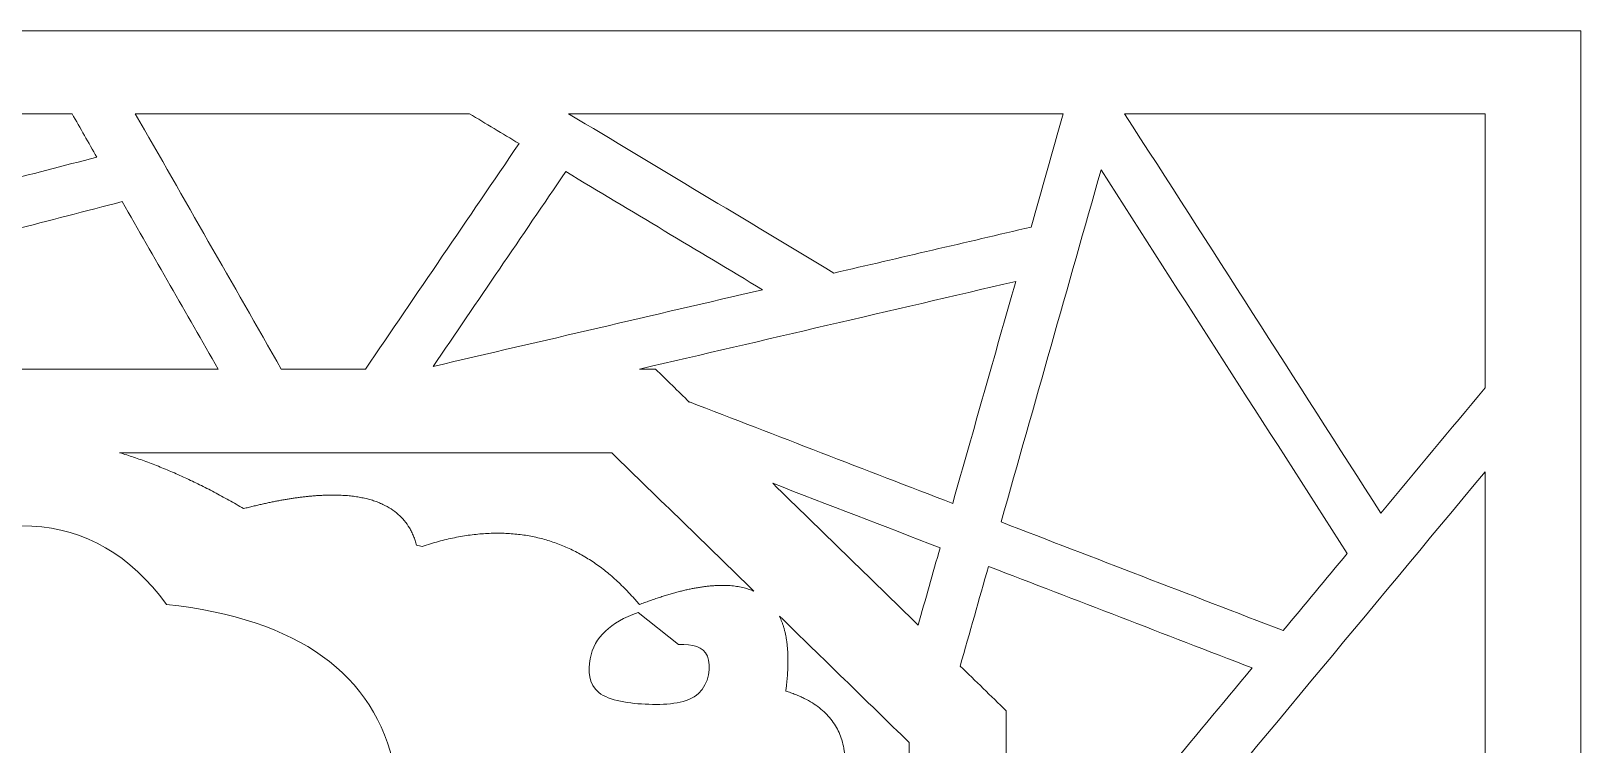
# Model space of a CAD drawing. Header units: centimetres. Extents: x -11.4 to -1.9, y -9.4 to 9.5.
# Drawn here: x -5.764 to -1.851, y -6.454 to -4.653 of the extents above; entities that cross this region are included whole.
import ezdxf

# ---------------------------------------------------------------- set-up
doc = ezdxf.new("R2010")
doc.units = ezdxf.units.CM
doc.header["$MEASUREMENT"] = 0
doc.layers.add('layer 1', color=7, linetype='Continuous')

msp = doc.modelspace()

# ---------------------------------------------------------------- linework, layer by layer
at = {"layer": 'layer 1', "color": 250, "lineweight": 9}
for points, knots in [([(-11.40172, -4.65322), (-11.40172, -6.24784), (-11.40172, -7.84245), (-11.40172, -9.4371), (-11.40172, -9.4371), (-8.21807, -9.4371), (-5.03447, -9.4371), (-1.85082, -9.4371), (-1.85082, -9.4371), (-1.85082, -7.84245), (-1.85082, -6.24784), (-1.85082, -4.65322), (-1.85082, -4.65322), (-5.03447, -4.65322), (-8.21807, -4.65322), (-11.40172, -4.65322)], [0, 0, 0, 0, 0.2, 0.2, 0.2, 0.2, 0.4, 0.4, 0.4, 0.4, 0.6, 0.6, 0.6, 0.6, 1, 1, 1, 1]), ([(-5.66064, -4.86214), (-5.63976, -4.89868), (-5.61883, -4.93524), (-5.59795, -4.9718), (-5.59795, -4.9718), (-5.76611, -5.01539), (-5.9343, -5.05903), (-6.10246, -5.10255), (-6.10246, -5.10255), (-6.11126, -5.02247), (-6.12014, -4.94229), (-6.12897, -4.86214), (-6.12897, -4.86214), (-5.97286, -4.86214), (-5.81678, -4.86214), (-5.66064, -4.86214)], [0, 0, 0, 0, 0.2, 0.2, 0.2, 0.2, 0.4, 0.4, 0.4, 0.4, 0.6, 0.6, 0.6, 0.6, 1, 1, 1, 1]), ([(-4.65746, -4.86214), (-4.61565, -4.88726), (-4.5738, -4.91239), (-4.53199, -4.93744), (-4.53199, -4.93744), (-4.66119, -5.12726), (-4.79042, -5.3171), (-4.91963, -5.50692), (-4.91963, -5.50692), (-4.99051, -5.50692), (-5.06135, -5.50692), (-5.13221, -5.50692), (-5.13221, -5.50692), (-5.2551, -5.29205), (-5.37801, -5.07708), (-5.5009, -4.86214), (-5.5009, -4.86214), (-5.21975, -4.86214), (-4.93863, -4.86214), (-4.65746, -4.86214)], [0, 0, 0, 0, 0.1666667, 0.1666667, 0.1666667, 0.1666667, 0.3333333, 0.3333333, 0.3333333, 0.3333333, 0.5, 0.5, 0.5, 0.5, 0.6666667, 0.6666667, 0.6666667, 0.6666667, 1, 1, 1, 1]), ([(-3.15793, -4.86214), (-3.185, -4.95758), (-3.21208, -5.05306), (-3.23918, -5.14853), (-3.23918, -5.14853), (-3.40507, -5.18716), (-3.57098, -5.22583), (-3.73685, -5.26449), (-3.73685, -5.26449), (-3.96026, -5.13038), (-4.18367, -4.99625), (-4.40712, -4.86214), (-4.40712, -4.86214), (-3.99068, -4.86214), (-3.5743, -4.86214), (-3.15793, -4.86214)], [0, 0, 0, 0, 0.2, 0.2, 0.2, 0.2, 0.4, 0.4, 0.4, 0.4, 0.6, 0.6, 0.6, 0.6, 1, 1, 1, 1]), ([(-2.09308, -5.55439), (-2.18072, -5.65986), (-2.26839, -5.76524), (-2.35603, -5.87071), (-2.35603, -5.87071), (-2.57171, -5.53448), (-2.78736, -5.19826), (-3.00303, -4.86214), (-3.00303, -4.86214), (-2.69972, -4.86214), (-2.3964, -4.86214), (-2.09308, -4.86214), (-2.09308, -4.86214), (-2.09308, -5.09289), (-2.09308, -5.32364), (-2.09308, -5.55439)], [0, 0, 0, 0, 0.2, 0.2, 0.2, 0.2, 0.4, 0.4, 0.4, 0.4, 0.6, 0.6, 0.6, 0.6, 1, 1, 1, 1]), ([(-4.41395, -5.00834), (-4.24838, -5.10777), (-4.08283, -5.20717), (-3.91721, -5.30659), (-3.91721, -5.30659), (-4.19442, -5.37113), (-4.47164, -5.43575), (-4.74893, -5.50036), (-4.74893, -5.50036), (-4.63729, -5.33632), (-4.5256, -5.17231), (-4.41395, -5.00834)], [0, 0, 0, 0, 0.25, 0.25, 0.25, 0.25, 0.5, 0.5, 0.5, 0.5, 1, 1, 1, 1]), ([(-2.44094, -5.97281), (-2.4949, -6.03767), (-2.54885, -6.10256), (-2.60278, -6.16741), (-2.60278, -6.16741), (-2.84014, -6.07599), (-3.07753, -5.98457), (-3.31494, -5.89315), (-3.31494, -5.89315), (-3.23081, -5.59676), (-3.1467, -5.3003), (-3.06258, -5.00388), (-3.06258, -5.00388), (-2.85536, -5.32683), (-2.64818, -5.64986), (-2.44094, -5.97281)], [0, 0, 0, 0, 0.2, 0.2, 0.2, 0.2, 0.4, 0.4, 0.4, 0.4, 0.6, 0.6, 0.6, 0.6, 1, 1, 1, 1]), ([(-6.05792, -5.50692), (-6.06811, -5.41399), (-6.07838, -5.32096), (-6.08868, -5.22792), (-6.08868, -5.22792), (-5.90366, -5.18002), (-5.71872, -5.13204), (-5.53375, -5.08406), (-5.53375, -5.08406), (-5.45316, -5.22507), (-5.37257, -5.36598), (-5.292, -5.50692), (-5.292, -5.50692), (-5.54729, -5.50692), (-5.80258, -5.50692), (-6.05792, -5.50692)], [0, 0, 0, 0, 0.2, 0.2, 0.2, 0.2, 0.4, 0.4, 0.4, 0.4, 0.6, 0.6, 0.6, 0.6, 1, 1, 1, 1]), ([(-4.22762, -5.50692), (-3.91111, -5.43323), (-3.59459, -5.35945), (-3.27808, -5.28566), (-3.27808, -5.28566), (-3.33111, -5.47246), (-3.38414, -5.65928), (-3.43717, -5.84607), (-3.43717, -5.84607), (-3.65875, -5.76077), (-3.88035, -5.6754), (-4.102, -5.5901), (-4.102, -5.5901), (-4.10203, -5.5901), (-4.10208, -5.5902), (-4.10212, -5.59029), (-4.10212, -5.59029), (-4.13059, -5.56256), (-4.15913, -5.53473), (-4.18767, -5.50692), (-4.18767, -5.50692), (-4.20099, -5.50692), (-4.2143, -5.50692), (-4.22762, -5.50692)], [0, 0, 0, 0, 0.1428571, 0.1428571, 0.1428571, 0.1428571, 0.2857143, 0.2857143, 0.2857143, 0.2857143, 0.4285714, 0.4285714, 0.4285714, 0.4285714, 0.5714286, 0.5714286, 0.5714286, 0.5714286, 0.7142857, 0.7142857, 0.7142857, 0.7142857, 1, 1, 1, 1]), ([(-3.93901, -6.06809), (-3.94265, -6.06641), (-3.94645, -6.06489), (-3.95031, -6.06355), (-3.95031, -6.06355), (-3.95475, -6.06204), (-3.95931, -6.06063), (-3.96392, -6.05943), (-3.96392, -6.05943), (-3.96887, -6.05819), (-3.97387, -6.05719), (-3.97897, -6.05633), (-3.97897, -6.05633), (-3.98148, -6.05582), (-3.98404, -6.05548), (-3.9866, -6.05516), (-3.9866, -6.05516), (-3.98931, -6.05482), (-3.99199, -6.05448), (-3.99463, -6.05423), (-3.99463, -6.05423), (-3.99736, -6.05399), (-4.00007, -6.05382), (-4.00275, -6.05365), (-4.00275, -6.05365), (-4.0056, -6.05348), (-4.00841, -6.05331), (-4.01129, -6.05331), (-4.01129, -6.05331), (-4.01414, -6.05323), (-4.017, -6.05314), (-4.0198, -6.05314), (-4.0198, -6.05314), (-4.02282, -6.05323), (-4.0258, -6.05323), (-4.02885, -6.05331), (-4.02885, -6.05331), (-4.03183, -6.05348), (-4.03485, -6.05355), (-4.03783, -6.05382), (-4.03783, -6.05382), (-4.04097, -6.05399), (-4.04412, -6.05423), (-4.04729, -6.05448), (-4.04729, -6.05448), (-4.05049, -6.05472), (-4.05363, -6.05506), (-4.05673, -6.05541), (-4.05673, -6.05541), (-4.06005, -6.05582), (-4.06339, -6.05623), (-4.06668, -6.05667), (-4.06668, -6.05667), (-4.07002, -6.05719), (-4.07329, -6.05758), (-4.07661, -6.05819), (-4.07661, -6.05819), (-4.0801, -6.05867), (-4.08354, -6.05928), (-4.08703, -6.05994), (-4.08703, -6.05994), (-4.09046, -6.06053), (-4.09393, -6.06121), (-4.09737, -6.06197), (-4.09737, -6.06197), (-4.10103, -6.06272), (-4.10464, -6.06348), (-4.10825, -6.06424), (-4.10825, -6.06424), (-4.11186, -6.06506), (-4.11547, -6.06592), (-4.11905, -6.06675), (-4.11905, -6.06675), (-4.12288, -6.06767), (-4.12666, -6.0687), (-4.13039, -6.0696), (-4.13039, -6.0696), (-4.13418, -6.07063), (-4.13796, -6.07163), (-4.14169, -6.07272), (-4.14169, -6.07272), (-4.14564, -6.0738), (-4.14959, -6.07489), (-4.15349, -6.07609), (-4.15349, -6.07609), (-4.15547, -6.07668), (-4.1574, -6.07726), (-4.1594, -6.07785), (-4.1594, -6.07785), (-4.16135, -6.07843), (-4.16337, -6.07909), (-4.1654, -6.0797), (-4.1654, -6.0797), (-4.16737, -6.08036), (-4.16937, -6.08094), (-4.17135, -6.08163), (-4.17135, -6.08163), (-4.17342, -6.08231), (-4.17547, -6.0829), (-4.1775, -6.08355), (-4.1775, -6.08355), (-4.17954, -6.08424), (-4.18157, -6.0849), (-4.18359, -6.08565), (-4.18359, -6.08565), (-4.18569, -6.08633), (-4.18779, -6.08699), (-4.18984, -6.08775), (-4.18984, -6.08775), (-4.19194, -6.08843), (-4.19401, -6.08919), (-4.19606, -6.08994), (-4.19606, -6.08994), (-4.1982, -6.0906), (-4.2003, -6.09136), (-4.20245, -6.09214), (-4.20245, -6.09214), (-4.20455, -6.0929), (-4.20664, -6.09365), (-4.20874, -6.09448), (-4.20874, -6.09448), (-4.21094, -6.09524), (-4.21308, -6.09599), (-4.21523, -6.09682), (-4.21523, -6.09682), (-4.2174, -6.09768), (-4.21955, -6.09843), (-4.22169, -6.09926), (-4.22169, -6.09926), (-4.22389, -6.10012), (-4.22606, -6.10095), (-4.2283, -6.1018), (-4.2283, -6.1018), (-4.23052, -6.09912), (-4.23274, -6.09641), (-4.23501, -6.0938), (-4.23501, -6.0938), (-4.23723, -6.09121), (-4.23945, -6.0886), (-4.24175, -6.08599), (-4.24175, -6.08599), (-4.24401, -6.08348), (-4.24628, -6.08087), (-4.24857, -6.07836), (-4.24857, -6.07836), (-4.25087, -6.07592), (-4.25311, -6.07338), (-4.25543, -6.07094), (-4.25543, -6.07094), (-4.26006, -6.06609), (-4.26472, -6.06128), (-4.2695, -6.0565), (-4.2695, -6.0565), (-4.27409, -6.05197), (-4.27875, -6.04743), (-4.28355, -6.04306), (-4.28355, -6.04306), (-4.28829, -6.0386), (-4.29316, -6.03431), (-4.29809, -6.03004), (-4.29809, -6.03004), (-4.30282, -6.02592), (-4.30765, -6.02196), (-4.31258, -6.01801), (-4.31258, -6.01801), (-4.31753, -6.01406), (-4.32253, -6.01021), (-4.32763, -6.00643), (-4.32763, -6.00643), (-4.33253, -6.00279), (-4.33753, -5.99928), (-4.34258, -5.99584), (-4.34258, -5.99584), (-4.35273, -5.98894), (-4.36319, -5.98247), (-4.37395, -5.97633), (-4.37395, -5.97633), (-4.38417, -5.97052), (-4.39468, -5.96515), (-4.40544, -5.9602), (-4.40544, -5.9602), (-4.4162, -5.95515), (-4.42725, -5.95071), (-4.43849, -5.94659), (-4.43849, -5.94659), (-4.44947, -5.94264), (-4.46069, -5.9391), (-4.47208, -5.93601), (-4.47208, -5.93601), (-4.4835, -5.93298), (-4.49501, -5.93037), (-4.50669, -5.92835), (-4.50669, -5.92835), (-4.51855, -5.92615), (-4.53052, -5.92457), (-4.54253, -5.92347), (-4.54253, -5.92347), (-4.55455, -5.9223), (-4.5666, -5.92164), (-4.5787, -5.92147), (-4.5787, -5.92147), (-4.59141, -5.9213), (-4.60409, -5.92164), (-4.61678, -5.92239), (-4.61678, -5.92239), (-4.62309, -5.92281), (-4.62944, -5.9233), (-4.63573, -5.92388), (-4.63573, -5.92388), (-4.64229, -5.92457), (-4.6488, -5.92532), (-4.65532, -5.92615), (-4.65532, -5.92615), (-4.66178, -5.927), (-4.66829, -5.928), (-4.67471, -5.9291), (-4.67471, -5.9291), (-4.68144, -5.93027), (-4.68812, -5.93144), (-4.69481, -5.93279), (-4.69481, -5.93279), (-4.70144, -5.93422), (-4.70808, -5.93566), (-4.71469, -5.93718), (-4.71469, -5.93718), (-4.72156, -5.93886), (-4.72842, -5.94054), (-4.73522, -5.94237), (-4.73522, -5.94237), (-4.74203, -5.94423), (-4.74884, -5.94615), (-4.75557, -5.94818), (-4.75557, -5.94818), (-4.76262, -5.95037), (-4.76964, -5.95254), (-4.77662, -5.95481), (-4.77662, -5.95481), (-4.78133, -5.95389), (-4.78606, -5.95288), (-4.79077, -5.95188), (-4.79077, -5.95188), (-4.79181, -5.94784), (-4.79303, -5.94391), (-4.79435, -5.93996), (-4.79435, -5.93996), (-4.79555, -5.93625), (-4.79696, -5.93254), (-4.79842, -5.92893), (-4.79842, -5.92893), (-4.79989, -5.92532), (-4.80152, -5.92171), (-4.8033, -5.91817), (-4.8033, -5.91817), (-4.80494, -5.91483), (-4.80674, -5.91154), (-4.80867, -5.90827), (-4.80867, -5.90827), (-4.8125, -5.90178), (-4.81687, -5.89556), (-4.82174, -5.88968), (-4.82174, -5.88968), (-4.82635, -5.88405), (-4.83148, -5.87876), (-4.83704, -5.87381), (-4.83704, -5.87381), (-4.84262, -5.86895), (-4.8486, -5.86432), (-4.85497, -5.86019), (-4.85497, -5.86019), (-4.8616, -5.8559), (-4.86858, -5.85195), (-4.87589, -5.84861), (-4.87589, -5.84861), (-4.87955, -5.84683), (-4.88329, -5.84524), (-4.88711, -5.84373), (-4.88711, -5.84373), (-4.89107, -5.84212), (-4.89514, -5.84071), (-4.89926, -5.83936), (-4.89926, -5.83936), (-4.90334, -5.83802), (-4.90748, -5.83675), (-4.9117, -5.83566), (-4.9117, -5.83566), (-4.91614, -5.83449), (-4.92068, -5.83339), (-4.92522, -5.83246), (-4.92522, -5.83246), (-4.92975, -5.83146), (-4.93434, -5.83061), (-4.93892, -5.82987), (-4.93892, -5.82987), (-4.94388, -5.82912), (-4.94883, -5.82834), (-4.9538, -5.82775), (-4.9538, -5.82775), (-4.95632, -5.82751), (-4.9588, -5.82726), (-4.96132, -5.827), (-4.96132, -5.827), (-4.96388, -5.82675), (-4.96649, -5.82651), (-4.9691, -5.82634), (-4.9691, -5.82634), (-4.97168, -5.82617), (-4.97429, -5.826), (-4.9769, -5.82583), (-4.9769, -5.82583), (-4.97959, -5.82566), (-4.98232, -5.82558), (-4.98503, -5.82541), (-4.98503, -5.82541), (-4.98773, -5.82531), (-4.99044, -5.82524), (-4.99317, -5.82524), (-4.99317, -5.82524), (-4.99598, -5.82517), (-4.99881, -5.82517), (-5.00161, -5.82517), (-5.00161, -5.82517), (-5.00442, -5.82517), (-5.00725, -5.82517), (-5.01005, -5.82517), (-5.01005, -5.82517), (-5.013, -5.82524), (-5.01593, -5.82531), (-5.01883, -5.82541), (-5.01883, -5.82541), (-5.02181, -5.82548), (-5.02471, -5.82558), (-5.02761, -5.82575), (-5.02761, -5.82575), (-5.03069, -5.82583), (-5.03371, -5.826), (-5.03674, -5.82617), (-5.03674, -5.82617), (-5.03981, -5.82641), (-5.04283, -5.82658), (-5.04586, -5.82683), (-5.04586, -5.82683), (-5.04905, -5.82709), (-5.05215, -5.82734), (-5.0553, -5.82758), (-5.0553, -5.82758), (-5.05845, -5.82785), (-5.06162, -5.82817), (-5.06476, -5.82851), (-5.06476, -5.82851), (-5.06801, -5.82885), (-5.07128, -5.82919), (-5.0745, -5.82953), (-5.0745, -5.82953), (-5.07779, -5.82995), (-5.08101, -5.83036), (-5.0843, -5.83078), (-5.0843, -5.83078), (-5.08767, -5.83122), (-5.09101, -5.83163), (-5.09442, -5.83212), (-5.09442, -5.83212), (-5.09779, -5.83256), (-5.10116, -5.83305), (-5.10447, -5.83356), (-5.10447, -5.83356), (-5.10796, -5.83407), (-5.11145, -5.83466), (-5.11494, -5.83524), (-5.11494, -5.83524), (-5.11838, -5.83575), (-5.12187, -5.83634), (-5.12535, -5.837), (-5.12535, -5.837), (-5.12891, -5.83758), (-5.1325, -5.83827), (-5.13611, -5.83892), (-5.13611, -5.83892), (-5.13967, -5.83953), (-5.14326, -5.84029), (-5.14682, -5.84095), (-5.14682, -5.84095), (-5.15055, -5.84163), (-5.15421, -5.84239), (-5.15792, -5.84314), (-5.15792, -5.84314), (-5.16162, -5.8439), (-5.16531, -5.84466), (-5.16902, -5.84549), (-5.16902, -5.84549), (-5.17277, -5.84634), (-5.1766, -5.8471), (-5.18038, -5.84802), (-5.18038, -5.84802), (-5.18421, -5.84885), (-5.18804, -5.84968), (-5.19182, -5.85061), (-5.19182, -5.85061), (-5.19573, -5.85154), (-5.19963, -5.85246), (-5.20356, -5.85339), (-5.20356, -5.85339), (-5.20751, -5.85432), (-5.21136, -5.85532), (-5.21526, -5.85624), (-5.21526, -5.85624), (-5.21931, -5.85724), (-5.22334, -5.85834), (-5.22736, -5.85937), (-5.22736, -5.85937), (-5.23358, -5.85566), (-5.23985, -5.85205), (-5.24614, -5.84844), (-5.24614, -5.84844), (-5.25229, -5.8449), (-5.25846, -5.84136), (-5.26468, -5.83792), (-5.26468, -5.83792), (-5.27085, -5.83449), (-5.27707, -5.83105), (-5.28334, -5.82768), (-5.28334, -5.82768), (-5.28942, -5.82431), (-5.29556, -5.82104), (-5.30168, -5.81785), (-5.30168, -5.81785), (-5.30788, -5.81456), (-5.31405, -5.81136), (-5.32022, -5.80819), (-5.32022, -5.80819), (-5.32627, -5.80517), (-5.33237, -5.80204), (-5.33847, -5.79902), (-5.33847, -5.79902), (-5.34459, -5.79599), (-5.35074, -5.79304), (-5.35686, -5.79012), (-5.35686, -5.79012), (-5.36286, -5.78726), (-5.36891, -5.78438), (-5.37496, -5.78163), (-5.37496, -5.78163), (-5.38103, -5.77885), (-5.38711, -5.77609), (-5.3932, -5.77331), (-5.3932, -5.77331), (-5.39918, -5.7707), (-5.40518, -5.76809), (-5.41118, -5.76548), (-5.41118, -5.76548), (-5.41726, -5.76289), (-5.42326, -5.76036), (-5.42931, -5.75792), (-5.42931, -5.75792), (-5.43521, -5.7555), (-5.44118, -5.75306), (-5.44716, -5.7507), (-5.44716, -5.7507), (-5.45311, -5.74836), (-5.45914, -5.74609), (-5.46514, -5.74382), (-5.46514, -5.74382), (-5.47102, -5.74155), (-5.47689, -5.73945), (-5.48282, -5.73726), (-5.48282, -5.73726), (-5.48875, -5.73516), (-5.49473, -5.73306), (-5.50065, -5.73104), (-5.50065, -5.73104), (-5.50648, -5.72901), (-5.51236, -5.72709), (-5.51824, -5.72516), (-5.51824, -5.72516), (-5.52412, -5.72323), (-5.53002, -5.72138), (-5.53592, -5.7196), (-5.53592, -5.7196), (-5.53744, -5.71911), (-5.53897, -5.7187), (-5.54048, -5.71818), (-5.54048, -5.71818), (-5.1263, -5.71818), (-4.71215, -5.71818), (-4.29799, -5.71818), (-4.29799, -5.71818), (-4.17833, -5.83483), (-4.05868, -5.95145), (-3.93901, -6.06809)], [0, 0, 0, 0, 0.0081301, 0.0081301, 0.0081301, 0.0081301, 0.0162602, 0.0162602, 0.0162602, 0.0162602, 0.0243902, 0.0243902, 0.0243902, 0.0243902, 0.0325203, 0.0325203, 0.0325203, 0.0325203, 0.0406504, 0.0406504, 0.0406504, 0.0406504, 0.0487805, 0.0487805, 0.0487805, 0.0487805, 0.0569106, 0.0569106, 0.0569106, 0.0569106, 0.0650407, 0.0650407, 0.0650407, 0.0650407, 0.0731707, 0.0731707, 0.0731707, 0.0731707, 0.0813008, 0.0813008, 0.0813008, 0.0813008, 0.0894309, 0.0894309, 0.0894309, 0.0894309, 0.097561, 0.097561, 0.097561, 0.097561, 0.1056911, 0.1056911, 0.1056911, 0.1056911, 0.1138211, 0.1138211, 0.1138211, 0.1138211, 0.1219512, 0.1219512, 0.1219512, 0.1219512, 0.1300813, 0.1300813, 0.1300813, 0.1300813, 0.1382114, 0.1382114, 0.1382114, 0.1382114, 0.1463415, 0.1463415, 0.1463415, 0.1463415, 0.1544715, 0.1544715, 0.1544715, 0.1544715, 0.1626016, 0.1626016, 0.1626016, 0.1626016, 0.1707317, 0.1707317, 0.1707317, 0.1707317, 0.1788618, 0.1788618, 0.1788618, 0.1788618, 0.1869919, 0.1869919, 0.1869919, 0.1869919, 0.195122, 0.195122, 0.195122, 0.195122, 0.203252, 0.203252, 0.203252, 0.203252, 0.2113821, 0.2113821, 0.2113821, 0.2113821, 0.2195122, 0.2195122, 0.2195122, 0.2195122, 0.2276423, 0.2276423, 0.2276423, 0.2276423, 0.2357724, 0.2357724, 0.2357724, 0.2357724, 0.2439024, 0.2439024, 0.2439024, 0.2439024, 0.2520325, 0.2520325, 0.2520325, 0.2520325, 0.2601626, 0.2601626, 0.2601626, 0.2601626, 0.2682927, 0.2682927, 0.2682927, 0.2682927, 0.2764228, 0.2764228, 0.2764228, 0.2764228, 0.2845528, 0.2845528, 0.2845528, 0.2845528, 0.2926829, 0.2926829, 0.2926829, 0.2926829, 0.300813, 0.300813, 0.300813, 0.300813, 0.3089431, 0.3089431, 0.3089431, 0.3089431, 0.3170732, 0.3170732, 0.3170732, 0.3170732, 0.3252033, 0.3252033, 0.3252033, 0.3252033, 0.3333333, 0.3333333, 0.3333333, 0.3333333, 0.3414634, 0.3414634, 0.3414634, 0.3414634, 0.3495935, 0.3495935, 0.3495935, 0.3495935, 0.3577236, 0.3577236, 0.3577236, 0.3577236, 0.3658537, 0.3658537, 0.3658537, 0.3658537, 0.3739837, 0.3739837, 0.3739837, 0.3739837, 0.3821138, 0.3821138, 0.3821138, 0.3821138, 0.3902439, 0.3902439, 0.3902439, 0.3902439, 0.398374, 0.398374, 0.398374, 0.398374, 0.4065041, 0.4065041, 0.4065041, 0.4065041, 0.4146341, 0.4146341, 0.4146341, 0.4146341, 0.4227642, 0.4227642, 0.4227642, 0.4227642, 0.4308943, 0.4308943, 0.4308943, 0.4308943, 0.4390244, 0.4390244, 0.4390244, 0.4390244, 0.4471545, 0.4471545, 0.4471545, 0.4471545, 0.4552846, 0.4552846, 0.4552846, 0.4552846, 0.4634146, 0.4634146, 0.4634146, 0.4634146, 0.4715447, 0.4715447, 0.4715447, 0.4715447, 0.4796748, 0.4796748, 0.4796748, 0.4796748, 0.4878049, 0.4878049, 0.4878049, 0.4878049, 0.495935, 0.495935, 0.495935, 0.495935, 0.504065, 0.504065, 0.504065, 0.504065, 0.5121951, 0.5121951, 0.5121951, 0.5121951, 0.5203252, 0.5203252, 0.5203252, 0.5203252, 0.5284553, 0.5284553, 0.5284553, 0.5284553, 0.5365854, 0.5365854, 0.5365854, 0.5365854, 0.5447154, 0.5447154, 0.5447154, 0.5447154, 0.5528455, 0.5528455, 0.5528455, 0.5528455, 0.5609756, 0.5609756, 0.5609756, 0.5609756, 0.5691057, 0.5691057, 0.5691057, 0.5691057, 0.5772358, 0.5772358, 0.5772358, 0.5772358, 0.5853659, 0.5853659, 0.5853659, 0.5853659, 0.5934959, 0.5934959, 0.5934959, 0.5934959, 0.601626, 0.601626, 0.601626, 0.601626, 0.6097561, 0.6097561, 0.6097561, 0.6097561, 0.6178862, 0.6178862, 0.6178862, 0.6178862, 0.6260163, 0.6260163, 0.6260163, 0.6260163, 0.6341463, 0.6341463, 0.6341463, 0.6341463, 0.6422764, 0.6422764, 0.6422764, 0.6422764, 0.6504065, 0.6504065, 0.6504065, 0.6504065, 0.6585366, 0.6585366, 0.6585366, 0.6585366, 0.6666667, 0.6666667, 0.6666667, 0.6666667, 0.6747967, 0.6747967, 0.6747967, 0.6747967, 0.6829268, 0.6829268, 0.6829268, 0.6829268, 0.6910569, 0.6910569, 0.6910569, 0.6910569, 0.699187, 0.699187, 0.699187, 0.699187, 0.7073171, 0.7073171, 0.7073171, 0.7073171, 0.7154472, 0.7154472, 0.7154472, 0.7154472, 0.7235772, 0.7235772, 0.7235772, 0.7235772, 0.7317073, 0.7317073, 0.7317073, 0.7317073, 0.7398374, 0.7398374, 0.7398374, 0.7398374, 0.7479675, 0.7479675, 0.7479675, 0.7479675, 0.7560976, 0.7560976, 0.7560976, 0.7560976, 0.7642276, 0.7642276, 0.7642276, 0.7642276, 0.7723577, 0.7723577, 0.7723577, 0.7723577, 0.7804878, 0.7804878, 0.7804878, 0.7804878, 0.7886179, 0.7886179, 0.7886179, 0.7886179, 0.796748, 0.796748, 0.796748, 0.796748, 0.804878, 0.804878, 0.804878, 0.804878, 0.8130081, 0.8130081, 0.8130081, 0.8130081, 0.8211382, 0.8211382, 0.8211382, 0.8211382, 0.8292683, 0.8292683, 0.8292683, 0.8292683, 0.8373984, 0.8373984, 0.8373984, 0.8373984, 0.8455285, 0.8455285, 0.8455285, 0.8455285, 0.8536585, 0.8536585, 0.8536585, 0.8536585, 0.8617886, 0.8617886, 0.8617886, 0.8617886, 0.8699187, 0.8699187, 0.8699187, 0.8699187, 0.8780488, 0.8780488, 0.8780488, 0.8780488, 0.8861789, 0.8861789, 0.8861789, 0.8861789, 0.8943089, 0.8943089, 0.8943089, 0.8943089, 0.902439, 0.902439, 0.902439, 0.902439, 0.9105691, 0.9105691, 0.9105691, 0.9105691, 0.9186992, 0.9186992, 0.9186992, 0.9186992, 0.9268293, 0.9268293, 0.9268293, 0.9268293, 0.9349593, 0.9349593, 0.9349593, 0.9349593, 0.9430894, 0.9430894, 0.9430894, 0.9430894, 0.9512195, 0.9512195, 0.9512195, 0.9512195, 0.9593496, 0.9593496, 0.9593496, 0.9593496, 0.9674797, 0.9674797, 0.9674797, 0.9674797, 0.9756098, 0.9756098, 0.9756098, 0.9756098, 0.9837398, 0.9837398, 0.9837398, 0.9837398, 1, 1, 1, 1]), ([(-2.09308, -6.88223), (-2.38606, -6.86272), (-2.67906, -6.84323), (-2.97203, -6.82374), (-2.97203, -6.82374), (-2.67906, -6.47137), (-2.38606, -6.11892), (-2.09308, -5.76658), (-2.09308, -5.76658), (-2.09308, -6.13844), (-2.09308, -6.51037), (-2.09308, -6.88223)], [0, 0, 0, 0, 0.25, 0.25, 0.25, 0.25, 0.5, 0.5, 0.5, 0.5, 1, 1, 1, 1]), ([(-3.89167, -5.79541), (-3.75078, -5.84968), (-3.60984, -5.90398), (-3.46895, -5.95818), (-3.46895, -5.95818), (-3.48742, -6.02331), (-3.5059, -6.08836), (-3.52435, -6.15339), (-3.52435, -6.15339), (-3.64677, -6.03406), (-3.76922, -5.91474), (-3.89167, -5.79541)], [0, 0, 0, 0, 0.25, 0.25, 0.25, 0.25, 0.5, 0.5, 0.5, 0.5, 1, 1, 1, 1]), ([(-5.0191, -6.60138), (-4.98503, -6.54254), (-4.92758, -6.51391), (-4.8467, -6.51532), (-4.8467, -6.51532), (-4.89658, -6.27633), (-5.0883, -6.13834), (-5.42182, -6.10121), (-5.42182, -6.10121), (-5.60564, -5.85178), (-5.87568, -5.83734), (-6.23193, -6.05767), (-6.23193, -6.05767), (-6.04606, -6.09692), (-6.05345, -6.17346), (-6.25413, -6.28742), (-6.25413, -6.28742), (-6.25696, -6.29011), (-5.70686, -6.46541), (-5.63249, -6.95028), (-5.63249, -6.95028), (-5.58603, -6.90382), (-5.54363, -6.88179), (-5.50521, -6.8844), (-5.50521, -6.8844), (-5.50275, -6.88313), (-5.50021, -6.88179), (-5.49775, -6.88052), (-5.49775, -6.88052), (-5.49536, -6.66197), (-5.33581, -6.56886), (-5.0191, -6.60138)], [0, 0, 0, 0, 0.1111111, 0.1111111, 0.1111111, 0.1111111, 0.2222222, 0.2222222, 0.2222222, 0.2222222, 0.3333333, 0.3333333, 0.3333333, 0.3333333, 0.4444444, 0.4444444, 0.4444444, 0.4444444, 0.5555556, 0.5555556, 0.5555556, 0.5555556, 0.6666667, 0.6666667, 0.6666667, 0.6666667, 0.7777778, 0.7777778, 0.7777778, 0.7777778, 1, 1, 1, 1]), ([(-3.41817, -6.25684), (-3.39433, -6.17298), (-3.37055, -6.08912), (-3.34675, -6.00523), (-3.34675, -6.00523), (-3.12485, -6.0907), (-2.90295, -6.17617), (-2.68106, -6.26162), (-2.68106, -6.26162), (-2.8338, -6.44532), (-2.9865, -6.62894), (-3.13917, -6.81264), (-3.13917, -6.81264), (-3.19342, -6.80903), (-3.24771, -6.80542), (-3.30194, -6.80178), (-3.30194, -6.80178), (-3.30194, -6.65785), (-3.30194, -6.51398), (-3.30194, -6.37011), (-3.30194, -6.37011), (-3.3407, -6.33238), (-3.37943, -6.29464), (-3.41817, -6.25684)], [0, 0, 0, 0, 0.1428571, 0.1428571, 0.1428571, 0.1428571, 0.2857143, 0.2857143, 0.2857143, 0.2857143, 0.4285714, 0.4285714, 0.4285714, 0.4285714, 0.5714286, 0.5714286, 0.5714286, 0.5714286, 0.7142857, 0.7142857, 0.7142857, 0.7142857, 1, 1, 1, 1]), ([(-4.23145, -6.12197), (-4.26694, -6.13407), (-4.29399, -6.14978), (-4.31404, -6.16885), (-4.31404, -6.16885), (-4.33409, -6.18793), (-4.34702, -6.21037), (-4.35271, -6.2391), (-4.35271, -6.2391), (-4.35834, -6.26776), (-4.35666, -6.30272), (-4.33044, -6.32382), (-4.33044, -6.32382), (-4.30426, -6.34482), (-4.25355, -6.35197), (-4.20401, -6.35348), (-4.20401, -6.35348), (-4.15447, -6.35506), (-4.1061, -6.35094), (-4.07905, -6.32643), (-4.07905, -6.32643), (-4.05195, -6.30179), (-4.04614, -6.25667), (-4.05661, -6.23179), (-4.05661, -6.23179), (-4.06707, -6.20693), (-4.09383, -6.2023), (-4.12922, -6.20281)], [0, 0, 0, 0, 0.125, 0.125, 0.125, 0.125, 0.25, 0.25, 0.25, 0.25, 0.375, 0.375, 0.375, 0.375, 0.5, 0.5, 0.5, 0.5, 0.625, 0.625, 0.625, 0.625, 0.75, 0.75, 0.75, 0.75, 1, 1, 1, 1]), ([(-3.54691, -6.97877), (-3.54796, -6.97709), (-3.54905, -6.97541), (-3.55015, -6.97372), (-3.55015, -6.97372), (-3.55174, -6.97138), (-3.55337, -6.96902), (-3.5551, -6.96668), (-3.5551, -6.96668), (-3.55679, -6.96431), (-3.55849, -6.96197), (-3.56032, -6.9597), (-3.56032, -6.9597), (-3.5622, -6.95726), (-3.56413, -6.95489), (-3.5661, -6.95255), (-3.5661, -6.95255), (-3.56803, -6.95019), (-3.5701, -6.94792), (-3.57215, -6.94558), (-3.57215, -6.94558), (-3.5743, -6.94321), (-3.57652, -6.94087), (-3.57876, -6.9385), (-3.57876, -6.9385), (-3.58103, -6.93616), (-3.5833, -6.93382), (-3.58564, -6.93155), (-3.58564, -6.93155), (-3.58808, -6.92911), (-3.59059, -6.92675), (-3.59313, -6.9244), (-3.59313, -6.9244), (-3.59564, -6.92204), (-3.5982, -6.9197), (-3.60081, -6.91743), (-3.60081, -6.91743), (-3.60355, -6.91499), (-3.6063, -6.91265), (-3.60913, -6.91028), (-3.60913, -6.91028), (-3.61196, -6.90794), (-3.61482, -6.90557), (-3.61767, -6.9033), (-3.61767, -6.9033), (-3.62069, -6.90086), (-3.62377, -6.89852), (-3.62682, -6.89616), (-3.62682, -6.89616), (-3.62989, -6.89382), (-3.63304, -6.89145), (-3.63618, -6.88918), (-3.63618, -6.88918), (-3.63948, -6.88674), (-3.64282, -6.8844), (-3.64618, -6.88203), (-3.64618, -6.88203), (-3.64955, -6.87969), (-3.65297, -6.87733), (-3.65636, -6.87506), (-3.65636, -6.87506), (-3.65997, -6.87264), (-3.6636, -6.87028), (-3.66723, -6.86794), (-3.66723, -6.86794), (-3.66904, -6.86676), (-3.67089, -6.86557), (-3.6727, -6.8644), (-3.6727, -6.8644), (-3.6746, -6.86323), (-3.67648, -6.86206), (-3.67838, -6.86086), (-3.67838, -6.86086), (-3.68026, -6.85969), (-3.68216, -6.85852), (-3.68404, -6.85735), (-3.68404, -6.85735), (-3.68602, -6.85608), (-3.68797, -6.85491), (-3.68992, -6.85371), (-3.68992, -6.85371), (-3.69192, -6.85254), (-3.69387, -6.85137), (-3.69585, -6.8502), (-3.69585, -6.8502), (-3.69782, -6.84901), (-3.6999, -6.84784), (-3.7019, -6.84667), (-3.7019, -6.84667), (-3.70397, -6.84549), (-3.70597, -6.84432), (-3.70799, -6.84315), (-3.70799, -6.84315), (-3.71009, -6.84196), (-3.71219, -6.84079), (-3.71429, -6.83962), (-3.71429, -6.83962), (-3.71641, -6.83845), (-3.71851, -6.83725), (-3.72063, -6.83608), (-3.72063, -6.83608), (-3.72278, -6.83491), (-3.72497, -6.83374), (-3.72712, -6.83247), (-3.72712, -6.83247), (-3.72929, -6.8313), (-3.73148, -6.8301), (-3.73363, -6.82903), (-3.73363, -6.82903), (-3.7359, -6.82776), (-3.73812, -6.82659), (-3.74036, -6.8254), (-3.74036, -6.8254), (-3.74036, -6.82522), (-3.74031, -6.82498), (-3.74031, -6.82481), (-3.74031, -6.82481), (-3.73834, -6.82271), (-3.73636, -6.82061), (-3.73446, -6.81852), (-3.73446, -6.81852), (-3.73263, -6.81649), (-3.7308, -6.81439), (-3.72904, -6.8123), (-3.72904, -6.8123), (-3.72729, -6.81027), (-3.72561, -6.80817), (-3.72392, -6.806), (-3.72392, -6.806), (-3.72229, -6.80398), (-3.72073, -6.80188), (-3.71917, -6.79986), (-3.71917, -6.79986), (-3.71614, -6.79566), (-3.71329, -6.79137), (-3.71056, -6.7871), (-3.71056, -6.7871), (-3.70809, -6.78298), (-3.70577, -6.77885), (-3.70363, -6.77466), (-3.70363, -6.77466), (-3.69938, -6.76634), (-3.69602, -6.75768), (-3.69346, -6.74885), (-3.69346, -6.74885), (-3.69111, -6.74061), (-3.68963, -6.73222), (-3.68909, -6.7238), (-3.68909, -6.7238), (-3.6885, -6.71531), (-3.68885, -6.70685), (-3.69007, -6.69843), (-3.69007, -6.69843), (-3.69141, -6.68953), (-3.69358, -6.6807), (-3.6967, -6.67211), (-3.6967, -6.67211), (-3.69821, -6.66785), (-3.69997, -6.66355), (-3.70194, -6.65936), (-3.70194, -6.65936), (-3.70402, -6.65482), (-3.70631, -6.65036), (-3.7088, -6.64599), (-3.7088, -6.64599), (-3.71002, -6.6438), (-3.71129, -6.6417), (-3.71263, -6.63953), (-3.71263, -6.63953), (-3.71399, -6.63733), (-3.71543, -6.63506), (-3.7169, -6.63289), (-3.7169, -6.63289), (-3.71839, -6.6307), (-3.7199, -6.62853), (-3.72143, -6.6264), (-3.72143, -6.6264), (-3.72304, -6.62413), (-3.72473, -6.62189), (-3.72639, -6.6197), (-3.72639, -6.6197), (-3.72734, -6.61743), (-3.72824, -6.61509), (-3.72917, -6.61279), (-3.72917, -6.61279), (-3.72841, -6.61045), (-3.72763, -6.60801), (-3.7269, -6.60567), (-3.7269, -6.60567), (-3.72614, -6.6033), (-3.72548, -6.60096), (-3.72475, -6.59867), (-3.72475, -6.59867), (-3.72409, -6.59633), (-3.72341, -6.59399), (-3.72275, -6.59162), (-3.72275, -6.59162), (-3.72212, -6.58935), (-3.72148, -6.58708), (-3.7209, -6.58481), (-3.7209, -6.58481), (-3.72031, -6.58255), (-3.71973, -6.58028), (-3.71914, -6.57794), (-3.71914, -6.57794), (-3.71858, -6.57574), (-3.71809, -6.57355), (-3.71758, -6.5713), (-3.71758, -6.5713), (-3.71704, -6.56911), (-3.71658, -6.56684), (-3.71612, -6.56464), (-3.71612, -6.56464), (-3.71563, -6.56247), (-3.71519, -6.56028), (-3.71478, -6.55811), (-3.71478, -6.55811), (-3.71397, -6.55381), (-3.71317, -6.54945), (-3.71253, -6.54508), (-3.71253, -6.54508), (-3.71187, -6.54096), (-3.71131, -6.53684), (-3.71085, -6.53271), (-3.71085, -6.53271), (-3.71038, -6.52859), (-3.70997, -6.52447), (-3.70968, -6.52027), (-3.70968, -6.52027), (-3.70938, -6.51642), (-3.70921, -6.51247), (-3.70914, -6.50861), (-3.70914, -6.50861), (-3.70902, -6.50466), (-3.70897, -6.50078), (-3.70904, -6.49683), (-3.70904, -6.49683), (-3.70914, -6.49315), (-3.70929, -6.48944), (-3.70956, -6.48573), (-3.70956, -6.48573), (-3.7098, -6.48205), (-3.71014, -6.47844), (-3.7106, -6.47473), (-3.7106, -6.47473), (-3.71102, -6.4712), (-3.71158, -6.46776), (-3.71219, -6.46422), (-3.71219, -6.46422), (-3.71341, -6.45734), (-3.71507, -6.45046), (-3.71712, -6.44363), (-3.71712, -6.44363), (-3.719, -6.43734), (-3.72131, -6.43112), (-3.72397, -6.42507), (-3.72397, -6.42507), (-3.72929, -6.41304), (-3.73619, -6.4017), (-3.74461, -6.39112), (-3.74461, -6.39112), (-3.753, -6.38053), (-3.76278, -6.37087), (-3.7738, -6.36221), (-3.7738, -6.36221), (-3.77939, -6.35784), (-3.78527, -6.3538), (-3.79137, -6.34994), (-3.79137, -6.34994), (-3.79795, -6.34592), (-3.80481, -6.34204), (-3.81181, -6.3386), (-3.81181, -6.3386), (-3.81534, -6.33684), (-3.81893, -6.33516), (-3.82256, -6.33355), (-3.82256, -6.33355), (-3.82637, -6.33187), (-3.83022, -6.33018), (-3.83408, -6.32867), (-3.83408, -6.32867), (-3.838, -6.32718), (-3.84196, -6.32567), (-3.84588, -6.32433), (-3.84588, -6.32433), (-3.8501, -6.32279), (-3.85435, -6.32138), (-3.85859, -6.32011), (-3.85859, -6.32011), (-3.85832, -6.31809), (-3.85803, -6.31609), (-3.85779, -6.31416), (-3.85779, -6.31416), (-3.85754, -6.31221), (-3.85732, -6.31028), (-3.85713, -6.30835), (-3.85713, -6.30835), (-3.85686, -6.3064), (-3.85664, -6.3044), (-3.85645, -6.30245), (-3.85645, -6.30245), (-3.85623, -6.30062), (-3.85603, -6.29869), (-3.85581, -6.29684), (-3.85581, -6.29684), (-3.85564, -6.29491), (-3.85547, -6.29306), (-3.8553, -6.29113), (-3.8553, -6.29113), (-3.85513, -6.28928), (-3.85498, -6.28742), (-3.85481, -6.28557), (-3.85481, -6.28557), (-3.85469, -6.28372), (-3.85452, -6.28189), (-3.85437, -6.28003), (-3.85437, -6.28003), (-3.85425, -6.27818), (-3.85413, -6.27642), (-3.85401, -6.27457), (-3.85401, -6.27457), (-3.85379, -6.27096), (-3.85359, -6.26733), (-3.85347, -6.26374), (-3.85347, -6.26374), (-3.8533, -6.26037), (-3.8532, -6.25693), (-3.85313, -6.25347), (-3.85313, -6.25347), (-3.85303, -6.25003), (-3.85301, -6.24659), (-3.85301, -6.24313), (-3.85301, -6.24313), (-3.85301, -6.23986), (-3.85303, -6.23666), (-3.85313, -6.2334), (-3.85313, -6.2334), (-3.8532, -6.2301), (-3.85332, -6.22683), (-3.85349, -6.22357), (-3.85349, -6.22357), (-3.85366, -6.22054), (-3.85384, -6.21742), (-3.85408, -6.21432), (-3.85408, -6.21432), (-3.85435, -6.2113), (-3.85459, -6.20817), (-3.85493, -6.20508), (-3.85493, -6.20508), (-3.85523, -6.20222), (-3.85557, -6.19927), (-3.85593, -6.19632), (-3.85593, -6.19632), (-3.85632, -6.19347), (-3.85679, -6.19054), (-3.85723, -6.18768), (-3.85723, -6.18768), (-3.85771, -6.1849), (-3.8582, -6.18222), (-3.85876, -6.17944), (-3.85876, -6.17944), (-3.85925, -6.17676), (-3.85988, -6.17407), (-3.86052, -6.17129), (-3.86052, -6.17129), (-3.8611, -6.16876), (-3.86179, -6.16617), (-3.86245, -6.16363), (-3.86245, -6.16363), (-3.86318, -6.16105), (-3.86389, -6.15851), (-3.86469, -6.156), (-3.86469, -6.156), (-3.86545, -6.15366), (-3.86623, -6.15119), (-3.86708, -6.14885), (-3.86708, -6.14885), (-3.86796, -6.14649), (-3.86884, -6.14414), (-3.86981, -6.1418), (-3.86981, -6.1418), (-3.87069, -6.13953), (-3.87164, -6.13734), (-3.87267, -6.13514), (-3.87267, -6.13514), (-3.87335, -6.13363), (-3.87406, -6.13214), (-3.87481, -6.13061), (-3.87481, -6.13061), (-3.76546, -6.23718), (-3.65619, -6.34365), (-3.54691, -6.45012), (-3.54691, -6.45012), (-3.54691, -6.62633), (-3.54691, -6.80256), (-3.54691, -6.97877)], [0, 0, 0, 0, 0.01, 0.01, 0.01, 0.01, 0.02, 0.02, 0.02, 0.02, 0.03, 0.03, 0.03, 0.03, 0.04, 0.04, 0.04, 0.04, 0.05, 0.05, 0.05, 0.05, 0.06, 0.06, 0.06, 0.06, 0.07, 0.07, 0.07, 0.07, 0.08, 0.08, 0.08, 0.08, 0.09, 0.09, 0.09, 0.09, 0.1, 0.1, 0.1, 0.1, 0.11, 0.11, 0.11, 0.11, 0.12, 0.12, 0.12, 0.12, 0.13, 0.13, 0.13, 0.13, 0.14, 0.14, 0.14, 0.14, 0.15, 0.15, 0.15, 0.15, 0.16, 0.16, 0.16, 0.16, 0.17, 0.17, 0.17, 0.17, 0.18, 0.18, 0.18, 0.18, 0.19, 0.19, 0.19, 0.19, 0.2, 0.2, 0.2, 0.2, 0.21, 0.21, 0.21, 0.21, 0.22, 0.22, 0.22, 0.22, 0.23, 0.23, 0.23, 0.23, 0.24, 0.24, 0.24, 0.24, 0.25, 0.25, 0.25, 0.25, 0.26, 0.26, 0.26, 0.26, 0.27, 0.27, 0.27, 0.27, 0.28, 0.28, 0.28, 0.28, 0.29, 0.29, 0.29, 0.29, 0.3, 0.3, 0.3, 0.3, 0.31, 0.31, 0.31, 0.31, 0.32, 0.32, 0.32, 0.32, 0.33, 0.33, 0.33, 0.33, 0.34, 0.34, 0.34, 0.34, 0.35, 0.35, 0.35, 0.35, 0.36, 0.36, 0.36, 0.36, 0.37, 0.37, 0.37, 0.37, 0.38, 0.38, 0.38, 0.38, 0.39, 0.39, 0.39, 0.39, 0.4, 0.4, 0.4, 0.4, 0.41, 0.41, 0.41, 0.41, 0.42, 0.42, 0.42, 0.42, 0.43, 0.43, 0.43, 0.43, 0.44, 0.44, 0.44, 0.44, 0.45, 0.45, 0.45, 0.45, 0.46, 0.46, 0.46, 0.46, 0.47, 0.47, 0.47, 0.47, 0.48, 0.48, 0.48, 0.48, 0.49, 0.49, 0.49, 0.49, 0.5, 0.5, 0.5, 0.5, 0.51, 0.51, 0.51, 0.51, 0.52, 0.52, 0.52, 0.52, 0.53, 0.53, 0.53, 0.53, 0.54, 0.54, 0.54, 0.54, 0.55, 0.55, 0.55, 0.55, 0.56, 0.56, 0.56, 0.56, 0.57, 0.57, 0.57, 0.57, 0.58, 0.58, 0.58, 0.58, 0.59, 0.59, 0.59, 0.59, 0.6, 0.6, 0.6, 0.6, 0.61, 0.61, 0.61, 0.61, 0.62, 0.62, 0.62, 0.62, 0.63, 0.63, 0.63, 0.63, 0.64, 0.64, 0.64, 0.64, 0.65, 0.65, 0.65, 0.65, 0.66, 0.66, 0.66, 0.66, 0.67, 0.67, 0.67, 0.67, 0.68, 0.68, 0.68, 0.68, 0.69, 0.69, 0.69, 0.69, 0.7, 0.7, 0.7, 0.7, 0.71, 0.71, 0.71, 0.71, 0.72, 0.72, 0.72, 0.72, 0.73, 0.73, 0.73, 0.73, 0.74, 0.74, 0.74, 0.74, 0.75, 0.75, 0.75, 0.75, 0.76, 0.76, 0.76, 0.76, 0.77, 0.77, 0.77, 0.77, 0.78, 0.78, 0.78, 0.78, 0.79, 0.79, 0.79, 0.79, 0.8, 0.8, 0.8, 0.8, 0.81, 0.81, 0.81, 0.81, 0.82, 0.82, 0.82, 0.82, 0.83, 0.83, 0.83, 0.83, 0.84, 0.84, 0.84, 0.84, 0.85, 0.85, 0.85, 0.85, 0.86, 0.86, 0.86, 0.86, 0.87, 0.87, 0.87, 0.87, 0.88, 0.88, 0.88, 0.88, 0.89, 0.89, 0.89, 0.89, 0.9, 0.9, 0.9, 0.9, 0.91, 0.91, 0.91, 0.91, 0.92, 0.92, 0.92, 0.92, 0.93, 0.93, 0.93, 0.93, 0.94, 0.94, 0.94, 0.94, 0.95, 0.95, 0.95, 0.95, 0.96, 0.96, 0.96, 0.96, 0.97, 0.97, 0.97, 0.97, 0.98, 0.98, 0.98, 0.98, 1, 1, 1, 1])]:
    msp.add_open_spline(points, degree=3, knots=knots, dxfattribs=at)
msp.add_open_spline([(-4.12922, -6.20281), (-4.12922, -6.20281), (-4.23145, -6.12197), (-4.23145, -6.12197)], degree=3, dxfattribs=at)

doc.saveas('drawing.dxf')
